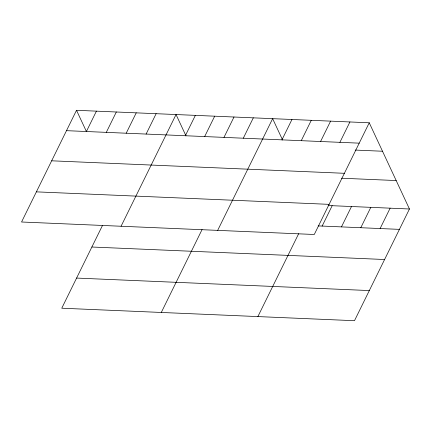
<?xml version="1.0" encoding="UTF-8"?>
<svg xmlns="http://www.w3.org/2000/svg" width="431" height="431" viewBox="0 0 431 431"><rect width="100%" height="100%" fill="white"/><g stroke="black" fill="none" stroke-linecap="round" stroke-linejoin="round"><path stroke-width="0.65" d="M76.513 110.298L21.55 222.003L314.274 234.491L369.238 122.787L76.513 110.298L86.469 131.633M86.399 131.514L96.42 111.144M106.301 132.365L116.327 111.995M126.208 133.217L136.234 112.847M146.114 134.063L156.135 113.692M102.551 225.316L61.762 308.213L354.487 320.702L409.45 208.997L369.238 122.787M121.073 226.248L176.042 114.544L185.993 135.878M185.341 135.738L195.362 115.368M204.66 136.562L214.681 116.192M223.98 137.387L234.001 117.016M243.299 138.211L253.32 117.841M161.286 312.459L202.074 229.561M217.677 230.369L272.64 118.665L282.591 140.005M281.939 139.859L291.959 119.489M301.258 140.684L311.279 120.314M320.578 141.508L330.599 121.138M339.897 142.332L349.918 121.962M257.883 316.58L298.678 233.683M322.146 226.07L332.172 205.7M341.465 226.895L351.491 206.524M360.79 227.719L370.811 207.349M380.11 228.543L390.13 208.173M66.493 130.668L359.217 143.157M355.192 150.074L382.507 151.238M51.661 160.806L344.385 173.3M341.551 178.218L396.181 180.551M36.382 191.86L329.106 204.353M328.174 205.528L409.45 208.997M318.153 225.898L399.429 229.367M91.873 247.017L384.597 259.51M76.594 278.07L369.313 290.564"/></g></svg>
